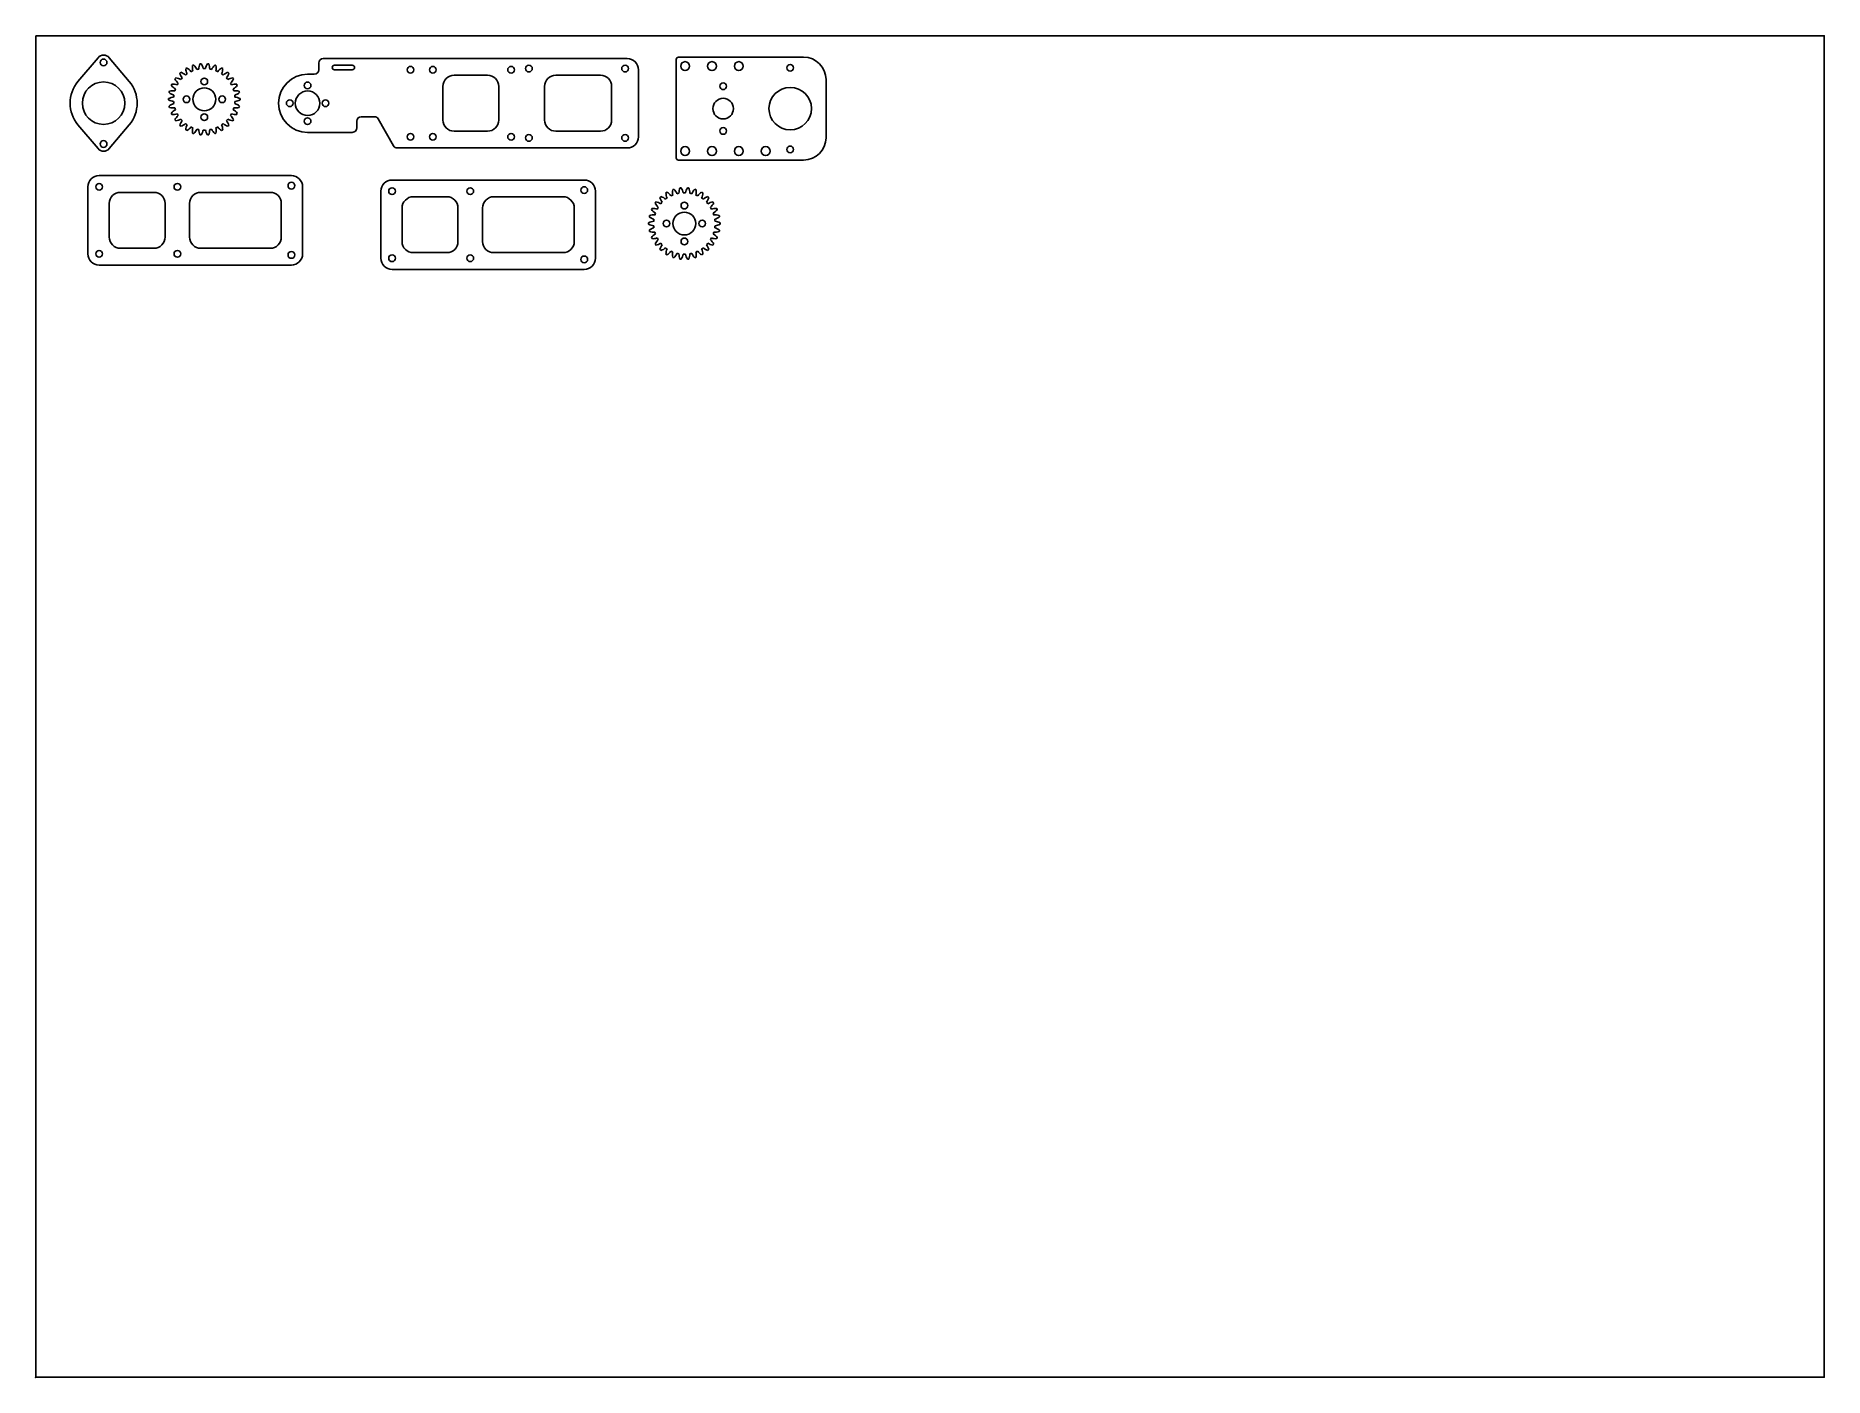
# Model space of a CAD drawing. Header units: millimetres. Extents: x 0 to 800, y 0 to 600.
import ezdxf

# ---------------------------------------------------------------- set-up
doc = ezdxf.new("R2010")
doc.units = ezdxf.units.MM
doc.header["$PDSIZE"] = -1

msp = doc.modelspace()

# ---------------------------------------------------------------- linework, layer by layer
at = {"color": 7, "linetype": 'Continuous', "lineweight": 25}
for p, q in [((27.86, 590.19), (18.87, 579.51)), ((32.83, 590.19), (41.82, 579.51)), ((126.6, 584.81), (126.6, 587.81)), ((128.6, 589.81), (264.6, 589.81)), ((141.6, 586.81), (133.6, 586.81)), ((141.6, 584.81), (133.6, 584.81)), ((269.6, 584.81), (269.6, 554.81)), ((286.48, 589.42), (286.48, 545.42)), ((343.48, 590.42), (287.48, 590.42)), ((121.6, 582.81), (124.6, 582.81)), ((182.1, 562.31), (182.1, 577.31)), ((202.1, 582.31), (187.1, 582.31)), ((207.1, 562.31), (207.1, 577.31)), ((227.6, 577.31), (227.6, 562.31)), ((232.6, 582.31), (252.6, 582.31)), ((257.6, 577.31), (257.6, 562.31)), ((353.48, 580.42), (353.48, 554.42)), ((27.86, 549.51), (18.87, 560.19)), ((32.83, 549.51), (41.82, 560.19)), ((143.6, 558.81), (143.6, 561.81)), ((145.6, 563.81), (151.4, 563.81)), ((153.14, 562.81), (160.06, 550.81)), ((121.6, 556.81), (141.6, 556.81)), ((202.1, 557.31), (187.1, 557.31)), ((232.6, 557.31), (252.6, 557.31)), ((161.8, 549.81), (264.6, 549.81)), ((343.48, 544.42), (287.48, 544.42)), ((28.34, 537.46), (114.34, 537.46)), ((23.34, 532.46), (23.34, 502.46)), ((37.84, 529.96), (52.84, 529.96)), ((73.84, 529.96), (104.84, 529.96)), ((119.34, 532.46), (119.34, 502.46)), ((154.36, 530.49), (154.36, 500.49)), ((159.36, 535.49), (245.36, 535.49)), ((250.36, 530.49), (250.36, 500.49)), ((32.84, 524.96), (32.84, 509.96)), ((57.84, 524.96), (57.84, 509.96)), ((68.84, 524.96), (68.84, 509.96)), ((109.84, 524.96), (109.84, 509.96)), ((163.86, 522.99), (163.86, 507.99)), ((168.86, 527.99), (183.86, 527.99)), ((188.86, 522.99), (188.86, 507.99)), ((199.86, 522.99), (199.86, 507.99)), ((204.86, 527.99), (235.86, 527.99)), ((240.86, 522.99), (240.86, 507.99)), ((37.84, 504.96), (52.84, 504.96)), ((73.84, 504.96), (104.84, 504.96)), ((28.34, 497.46), (114.34, 497.46)), ((168.86, 502.99), (183.86, 502.99)), ((204.86, 502.99), (235.86, 502.99)), ((159.36, 495.49), (245.36, 495.49))]:
    msp.add_line(p, q, dxfattribs=at)
msp.add_lwpolyline([(0, 600), (800, 600), (800, 0), (0, 0)], close=True)
for centre, radius in [((30.34, 588.1), 1.5), ((167.6, 584.81), 1.5), ((177.6, 584.81), 1.5), ((212.6, 584.81), 1.5), ((220.6, 585.31), 1.5), ((263.6, 585.31), 1.5), ((290.48, 586.42), 2), ((302.48, 586.42), 2), ((314.48, 586.42), 2), ((337.48, 585.67), 1.5), ((30.34, 569.85), 9.5), ((75.39, 571.58), 5.1), ((75.39, 579.58), 1.5), ((121.6, 577.81), 1.5), ((307.48, 577.42), 1.5), ((337.48, 567.42), 9.5), ((67.39, 571.58), 1.5), ((83.39, 571.58), 1.5), ((113.6, 569.81), 1.5), ((121.6, 569.81), 5.5), ((129.6, 569.81), 1.5), ((307.48, 567.42), 4.6), ((75.39, 563.58), 1.5), ((121.6, 561.81), 1.5), ((30.34, 551.6), 1.5), ((167.6, 554.81), 1.5), ((177.6, 554.81), 1.5), ((212.6, 554.81), 1.5), ((220.6, 554.31), 1.5), ((263.6, 554.31), 1.5), ((307.48, 557.42), 1.5), ((290.48, 548.42), 2), ((302.48, 548.42), 2), ((314.48, 548.42), 2), ((326.48, 548.42), 2), ((337.48, 549.17), 1.5), ((28.34, 532.46), 1.5), ((63.34, 532.46), 1.5), ((114.33, 532.96), 1.5), ((159.36, 530.49), 1.5), ((194.36, 530.49), 1.5), ((245.36, 530.99), 1.5), ((290.12, 516.03), 5.1), ((290.12, 524.03), 1.5), ((282.12, 516.03), 1.5), ((298.12, 516.03), 1.5), ((290.12, 508.03), 1.5), ((28.34, 502.46), 1.5), ((63.34, 502.46), 1.5), ((114.33, 501.96), 1.5), ((159.36, 500.49), 1.5), ((194.36, 500.49), 1.5), ((245.36, 499.99), 1.5)]:
    msp.add_circle(centre, radius, dxfattribs=at)
for centre, radius, start, end in [((30.34, 588.1), 3.25, 40.07843, 139.92157), ((75.39, 571.58), 16, 118.95195, 121.04805), ((73.14, 585.49), 6, 181.96731, 204.86427), ((64.47, 580.49), 6, 35.13573, 58.03269), ((75.39, 571.58), 13.75, 112.05601, 115.94399), ((76.08, 585.66), 6, 169.96731, 192.86427), ((75.39, 571.58), 16, 106.95195, 109.04805), ((66.56, 582.57), 6, 23.13573, 46.03269), ((75.39, 571.58), 13.75, 100.05601, 103.94399), ((78.99, 585.21), 6, 157.96731, 180.86427), ((75.39, 571.58), 16, 94.95195, 97.04805), ((69.04, 584.16), 6, 11.13573, 34.03269), ((75.39, 571.58), 13.75, 88.05601, 91.94399), ((81.75, 584.16), 6, 145.96731, 168.86427), ((75.39, 571.58), 16, 82.95195, 85.04805), ((71.8, 585.21), 6, 359.13573, 22.03269), ((75.39, 571.58), 13.75, 76.05601, 79.94399), ((84.23, 582.57), 6, 133.96731, 156.86427), ((75.39, 571.58), 16, 70.95195, 73.04805), ((74.71, 585.66), 6, 347.13573, 10.03269), ((75.39, 571.58), 13.75, 64.05601, 67.94399), ((86.32, 580.49), 6, 121.96731, 144.86427), ((77.65, 585.49), 6, 335.13573, 358.03269), ((75.39, 571.58), 16, 58.95195, 61.04805), ((124.6, 584.81), 2, 270, 0), ((128.6, 587.81), 2, 90, 180), ((133.6, 585.81), 1, 90, 270), ((141.6, 585.81), 1, 270, 90), ((264.6, 584.81), 5, 0, 90), ((287.48, 589.42), 1, 90, 180), ((343.48, 580.42), 10, 0, 90), ((30.34, 569.85), 15, 139.92157, 220.07843), ((30.34, 569.85), 15, 319.92157, 40.07843), ((75.39, 571.58), 16, 154.95195, 157.04805), ((65.39, 581.51), 6, 217.96731, 240.86427), ((61.32, 572.37), 6, 71.13573, 94.03269), ((75.39, 571.58), 13.75, 160.05601, 163.94399), ((75.39, 571.58), 16, 142.95195, 145.04805), ((67.67, 583.37), 6, 205.96731, 228.86427), ((61.79, 575.28), 6, 59.13573, 82.03269), ((75.39, 571.58), 13.75, 148.05601, 151.94399), ((75.39, 571.58), 16, 130.95195, 133.04805), ((70.3, 584.72), 6, 193.96731, 216.86427), ((75.39, 571.58), 13.75, 136.05601, 139.94399), ((62.86, 578.03), 6, 47.13573, 70.03269), ((75.39, 571.58), 13.75, 124.05601, 127.94399), ((75.39, 571.58), 13.75, 52.05601, 55.94399), ((87.93, 578.03), 6, 109.96731, 132.86427), ((80.49, 584.72), 6, 323.13573, 346.03269), ((75.39, 571.58), 13.75, 40.05601, 43.94399), ((75.39, 571.58), 16, 46.95195, 49.04805), ((89, 575.28), 6, 97.96731, 120.86427), ((83.11, 583.37), 6, 311.13573, 334.03269), ((75.39, 571.58), 13.75, 28.05601, 31.94399), ((89.47, 572.37), 6, 85.96731, 108.86427), ((75.39, 571.58), 16, 34.95195, 37.04805), ((85.4, 581.51), 6, 299.13573, 322.03269), ((75.39, 571.58), 13.75, 16.05601, 19.94399), ((75.39, 571.58), 16, 22.95195, 25.04805), ((121.6, 569.81), 13, 90, 270), ((187.1, 577.31), 5, 90, 180), ((202.1, 577.31), 5, 0, 90), ((232.6, 577.31), 5, 90, 180), ((252.6, 577.31), 5, 0, 90), ((75.39, 571.58), 16, 178.95195, 181.04805), ((62.22, 566.58), 6, 95.13573, 118.03269), ((62.22, 576.58), 6, 241.96731, 264.86427), ((75.39, 571.58), 16, 166.95195, 169.04805), ((63.55, 579.21), 6, 229.96731, 252.86427), ((63.55, 563.95), 6, 107.13573, 130.03269), ((75.39, 571.58), 16, 190.95195, 193.04805), ((61.46, 569.43), 6, 83.13573, 106.03269), ((75.39, 571.58), 13.75, 172.05601, 175.94399), ((75.39, 571.58), 13.75, 184.05601, 187.94399), ((89.32, 569.43), 6, 73.96731, 96.86427), ((87.24, 579.21), 6, 287.13573, 310.03269), ((75.39, 571.58), 13.75, 4.05601, 7.94399), ((75.39, 571.58), 13.75, 352.05601, 355.94399), ((87.24, 563.95), 6, 49.96731, 72.86427), ((88.57, 566.58), 6, 61.96731, 84.86427), ((88.57, 576.58), 6, 275.13573, 298.03269), ((75.39, 571.58), 16, 10.95195, 13.04805), ((75.39, 571.58), 16, 346.95195, 349.04805), ((75.39, 571.58), 16, 358.95195, 1.04805), ((61.46, 573.73), 6, 253.96731, 276.86427), ((65.39, 561.65), 6, 119.13573, 142.03269), ((75.39, 571.58), 16, 202.95195, 205.04805), ((61.32, 570.79), 6, 265.96731, 288.86427), ((75.39, 571.58), 13.75, 196.05601, 199.94399), ((67.67, 559.79), 6, 131.13573, 154.03269), ((75.39, 571.58), 16, 214.95195, 217.04805), ((61.79, 567.88), 6, 277.96731, 300.86427), ((75.39, 571.58), 13.75, 208.05601, 211.94399), ((70.3, 558.44), 6, 143.13573, 166.03269), ((75.39, 571.58), 13.75, 220.05601, 223.94399), ((62.86, 565.14), 6, 289.96731, 312.86427), ((75.39, 571.58), 13.75, 232.05601, 235.94399), ((73.14, 557.67), 6, 155.13573, 178.03269), ((75.39, 571.58), 13.75, 304.05601, 307.94399), ((77.65, 557.67), 6, 1.96731, 24.86427), ((87.93, 565.14), 6, 227.13573, 250.03269), ((75.39, 571.58), 13.75, 316.05601, 319.94399), ((80.49, 558.44), 6, 13.96731, 36.86427), ((89, 567.88), 6, 239.13573, 262.03269), ((75.39, 571.58), 13.75, 328.05601, 331.94399), ((83.11, 559.79), 6, 25.96731, 48.86427), ((89.47, 570.79), 6, 251.13573, 274.03269), ((75.39, 571.58), 16, 322.95195, 325.04805), ((75.39, 571.58), 13.75, 340.05601, 343.94399), ((85.4, 561.65), 6, 37.96731, 60.86427), ((89.32, 573.73), 6, 263.13573, 286.03269), ((75.39, 571.58), 16, 334.95195, 337.04805), ((145.6, 561.81), 2, 90, 180), ((151.4, 561.81), 2, 30, 90), ((187.1, 562.31), 5, 180, 270), ((202.1, 562.31), 5, 270, 0), ((232.6, 562.31), 5, 180, 270), ((252.6, 562.31), 5, 270, 0), ((75.39, 571.58), 16, 226.95195, 229.04805), ((75.39, 571.58), 16, 238.95195, 241.04805), ((64.47, 562.67), 6, 301.96731, 324.86427), ((75.39, 571.58), 13.75, 244.05601, 247.94399), ((76.08, 557.5), 6, 167.13573, 190.03269), ((75.39, 571.58), 16, 250.95195, 253.04805), ((66.56, 560.59), 6, 313.96731, 336.86427), ((75.39, 571.58), 13.75, 256.05601, 259.94399), ((78.99, 557.95), 6, 179.13573, 202.03269), ((75.39, 571.58), 16, 262.95195, 265.04805), ((69.04, 559), 6, 325.96731, 348.86427), ((75.39, 571.58), 13.75, 268.05601, 271.94399), ((81.75, 559), 6, 191.13573, 214.03269), ((75.39, 571.58), 16, 274.95195, 277.04805), ((71.8, 557.95), 6, 337.96731, 0.86427), ((75.39, 571.58), 13.75, 280.05601, 283.94399), ((84.23, 560.59), 6, 203.13573, 226.03269), ((75.39, 571.58), 16, 286.95195, 289.04805), ((75.39, 571.58), 13.75, 292.05601, 295.94399), ((74.71, 557.5), 6, 349.96731, 12.86427), ((86.32, 562.67), 6, 215.13573, 238.03269), ((75.39, 571.58), 16, 298.95195, 301.04805), ((75.39, 571.58), 16, 310.95195, 313.04805), ((141.6, 558.81), 2, 270, 0), ((264.6, 554.81), 5, 270, 0), ((343.48, 554.42), 10, 270, 0), ((30.34, 551.6), 3.25, 220.07843, 319.92157), ((161.8, 551.81), 2, 210, 270), ((287.48, 545.42), 1, 180, 270), ((28.34, 532.46), 5, 90, 180), ((114.34, 532.46), 5, 0, 90), ((37.84, 524.96), 5, 90, 180), ((52.84, 524.96), 5, 0, 90), ((73.84, 524.96), 5, 90, 180), ((104.84, 524.96), 5, 0, 90), ((159.36, 530.49), 5, 90, 180), ((245.36, 530.49), 5, 0, 90), ((290.12, 516.03), 16, 130.95195, 133.04805), ((277.59, 522.48), 6, 47.13573, 70.03269), ((290.12, 516.03), 16, 118.95195, 121.04805), ((287.87, 529.94), 6, 181.96731, 204.86427), ((279.2, 524.94), 6, 35.13573, 58.03269), ((290.12, 516.03), 13.75, 112.05601, 115.94399), ((290.81, 530.11), 6, 169.96731, 192.86427), ((290.12, 516.03), 16, 106.95195, 109.04805), ((281.29, 527.02), 6, 23.13573, 46.03269), ((290.12, 516.03), 13.75, 100.05601, 103.94399), ((293.72, 529.66), 6, 157.96731, 180.86427), ((290.12, 516.03), 16, 94.95195, 97.04805), ((283.77, 528.61), 6, 11.13573, 34.03269), ((290.12, 516.03), 13.75, 88.05601, 91.94399), ((296.48, 528.61), 6, 145.96731, 168.86427), ((290.12, 516.03), 16, 82.95195, 85.04805), ((286.52, 529.66), 6, 359.13573, 22.03269), ((290.12, 516.03), 13.75, 76.05601, 79.94399), ((298.95, 527.02), 6, 133.96731, 156.86427), ((290.12, 516.03), 16, 70.95195, 73.04805), ((289.44, 530.11), 6, 347.13573, 10.03269), ((290.12, 516.03), 13.75, 64.05601, 67.94399), ((301.04, 524.94), 6, 121.96731, 144.86427), ((292.38, 529.94), 6, 335.13573, 358.03269), ((290.12, 516.03), 16, 58.95195, 61.04805), ((302.66, 522.48), 6, 109.96731, 132.86427), ((290.12, 516.03), 16, 46.95195, 49.04805), ((168.86, 522.99), 5, 90, 180), ((183.86, 522.99), 5, 0, 90), ((204.86, 522.99), 5, 90, 180), ((235.86, 522.99), 5, 0, 90), ((290.12, 516.03), 16, 154.95195, 157.04805), ((280.12, 525.96), 6, 217.96731, 240.86427), ((276.05, 516.82), 6, 71.13573, 94.03269), ((290.12, 516.03), 13.75, 160.05601, 163.94399), ((290.12, 516.03), 16, 142.95195, 145.04805), ((282.4, 527.82), 6, 205.96731, 228.86427), ((276.52, 519.73), 6, 59.13573, 82.03269), ((290.12, 516.03), 13.75, 148.05601, 151.94399), ((285.02, 529.17), 6, 193.96731, 216.86427), ((290.12, 516.03), 13.75, 136.05601, 139.94399), ((290.12, 516.03), 13.75, 124.05601, 127.94399), ((290.12, 516.03), 13.75, 52.05601, 55.94399), ((295.22, 529.17), 6, 323.13573, 346.03269), ((290.12, 516.03), 13.75, 40.05601, 43.94399), ((303.72, 519.73), 6, 97.96731, 120.86427), ((297.84, 527.82), 6, 311.13573, 334.03269), ((290.12, 516.03), 13.75, 28.05601, 31.94399), ((304.2, 516.82), 6, 85.96731, 108.86427), ((290.12, 516.03), 16, 34.95195, 37.04805), ((300.13, 525.96), 6, 299.13573, 322.03269), ((290.12, 516.03), 13.75, 16.05601, 19.94399), ((290.12, 516.03), 16, 22.95195, 25.04805), ((290.12, 516.03), 16, 178.95195, 181.04805), ((276.95, 511.03), 6, 95.13573, 118.03269), ((276.95, 521.03), 6, 241.96731, 264.86427), ((290.12, 516.03), 16, 166.95195, 169.04805), ((278.27, 523.66), 6, 229.96731, 252.86427), ((278.27, 508.4), 6, 107.13573, 130.03269), ((290.12, 516.03), 16, 190.95195, 193.04805), ((276.19, 513.88), 6, 83.13573, 106.03269), ((276.19, 518.18), 6, 253.96731, 276.86427), ((290.12, 516.03), 13.75, 172.05601, 175.94399), ((290.12, 516.03), 13.75, 184.05601, 187.94399), ((290.12, 516.03), 13.75, 196.05601, 199.94399), ((290.12, 516.03), 13.75, 340.05601, 343.94399), ((304.05, 513.88), 6, 73.96731, 96.86427), ((304.05, 518.18), 6, 263.13573, 286.03269), ((301.97, 523.66), 6, 287.13573, 310.03269), ((290.12, 516.03), 13.75, 4.05601, 7.94399), ((290.12, 516.03), 13.75, 352.05601, 355.94399), ((301.97, 508.4), 6, 49.96731, 72.86427), ((303.3, 511.03), 6, 61.96731, 84.86427), ((303.3, 521.03), 6, 275.13573, 298.03269), ((290.12, 516.03), 16, 10.95195, 13.04805), ((290.12, 516.03), 16, 346.95195, 349.04805), ((290.12, 516.03), 16, 358.95195, 1.04805), ((37.84, 509.96), 5, 180, 270), ((52.84, 509.96), 5, 270, 0), ((73.84, 509.96), 5, 180, 270), ((104.84, 509.96), 5, 270, 0), ((168.86, 507.99), 5, 180, 270), ((183.86, 507.99), 5, 270, 0), ((204.86, 507.99), 5, 180, 270), ((235.86, 507.99), 5, 270, 0), ((280.12, 506.1), 6, 119.13573, 142.03269), ((290.12, 516.03), 16, 202.95195, 205.04805), ((276.05, 515.24), 6, 265.96731, 288.86427), ((282.4, 504.24), 6, 131.13573, 154.03269), ((290.12, 516.03), 16, 214.95195, 217.04805), ((276.52, 512.33), 6, 277.96731, 300.86427), ((290.12, 516.03), 13.75, 208.05601, 211.94399), ((285.02, 502.89), 6, 143.13573, 166.03269), ((290.12, 516.03), 16, 226.95195, 229.04805), ((290.12, 516.03), 13.75, 220.05601, 223.94399), ((277.59, 509.59), 6, 289.96731, 312.86427), ((290.12, 516.03), 13.75, 232.05601, 235.94399), ((287.87, 502.12), 6, 155.13573, 178.03269), ((290.12, 516.03), 13.75, 304.05601, 307.94399), ((292.38, 502.12), 6, 1.96731, 24.86427), ((302.66, 509.59), 6, 227.13573, 250.03269), ((290.12, 516.03), 13.75, 316.05601, 319.94399), ((295.22, 502.89), 6, 13.96731, 36.86427), ((290.12, 516.03), 16, 310.95195, 313.04805), ((303.72, 512.33), 6, 239.13573, 262.03269), ((290.12, 516.03), 13.75, 328.05601, 331.94399), ((297.84, 504.24), 6, 25.96731, 48.86427), ((304.2, 515.24), 6, 251.13573, 274.03269), ((290.12, 516.03), 16, 322.95195, 325.04805), ((300.13, 506.1), 6, 37.96731, 60.86427), ((290.12, 516.03), 16, 334.95195, 337.04805), ((28.34, 502.46), 5, 180, 270), ((114.34, 502.46), 5, 270, 0), ((159.36, 500.49), 5, 180, 270), ((245.36, 500.49), 5, 270, 0), ((290.12, 516.03), 16, 238.95195, 241.04805), ((279.2, 507.12), 6, 301.96731, 324.86427), ((290.12, 516.03), 13.75, 244.05601, 247.94399), ((290.81, 501.95), 6, 167.13573, 190.03269), ((290.12, 516.03), 16, 250.95195, 253.04805), ((281.29, 505.04), 6, 313.96731, 336.86427), ((290.12, 516.03), 13.75, 256.05601, 259.94399), ((293.72, 502.4), 6, 179.13573, 202.03269), ((290.12, 516.03), 16, 262.95195, 265.04805), ((283.77, 503.45), 6, 325.96731, 348.86427), ((290.12, 516.03), 13.75, 268.05601, 271.94399), ((296.48, 503.45), 6, 191.13573, 214.03269), ((290.12, 516.03), 16, 274.95195, 277.04805), ((286.52, 502.4), 6, 337.96731, 0.86427), ((290.12, 516.03), 13.75, 280.05601, 283.94399), ((298.95, 505.04), 6, 203.13573, 226.03269), ((290.12, 516.03), 16, 286.95195, 289.04805), ((290.12, 516.03), 13.75, 292.05601, 295.94399), ((289.44, 501.95), 6, 349.96731, 12.86427), ((301.04, 507.12), 6, 215.13573, 238.03269), ((290.12, 516.03), 16, 298.95195, 301.04805)]:
    msp.add_arc(centre, radius, start, end, dxfattribs=at)
msp.add_point((0, 0))

doc.saveas('drawing.dxf')
